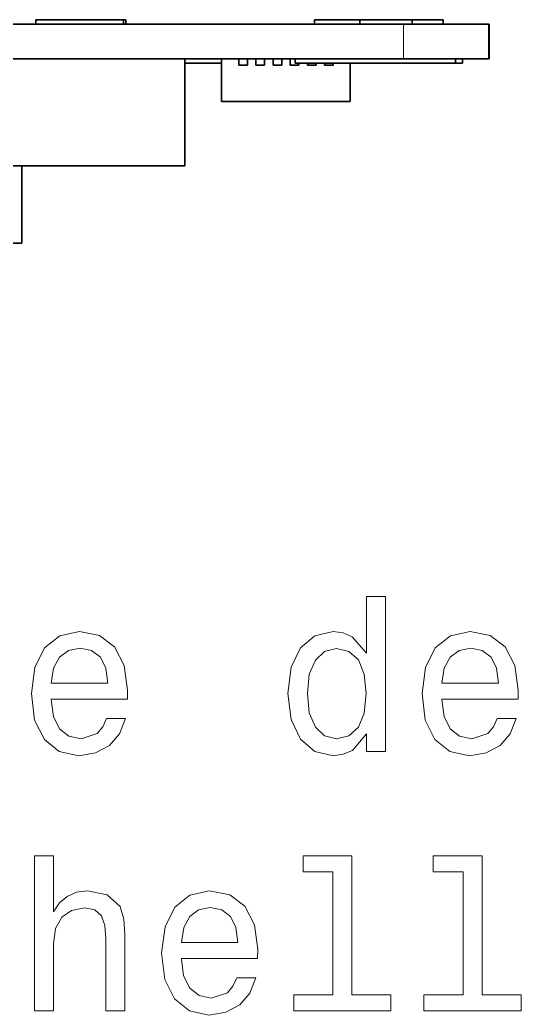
# Model space of a CAD drawing. Extents: x 537 to 786, y 346 to 499.
# Drawn here: x 600.7 to 612.39, y 345.85 to 369.05 of the extents above; entities that cross this region are included whole.
import ezdxf

# ---------------------------------------------------------------- set-up
doc = ezdxf.new("R2010")
doc.units = 0

msp = doc.modelspace()

# ---------------------------------------------------------------- linework, layer by layer
at = {"color": 7, "lineweight": 35, "ltscale": 0.31468}
for p, q in [((609.647, 368.951), (597.06, 368.951)), ((609.647, 368.951), (597.06, 368.951)), ((609.647, 368.146), (597.06, 368.146))]:
    msp.add_line(p, q, dxfattribs=at)
at = {"color": 7, "lineweight": 35, "ltscale": 0.05127}
msp.add_line((601.071, 369.051), (603.122, 369.051), dxfattribs=at)
at = {"color": 7, "lineweight": 35, "ltscale": 0.0025}
for p, q in [((601.071, 369.051), (601.071, 368.951)), ((603.122, 369.051), (603.122, 368.951)), ((603.172, 369.051), (603.172, 368.951)), ((607.573, 369.051), (607.573, 368.951)), ((608.628, 369.051), (608.628, 368.951)), ((609.845, 369.051), (609.845, 368.951)), ((610.57, 369.051), (610.57, 368.951)), ((607.122, 368.046), (607.122, 368.146)), ((610.86, 368.046), (610.86, 368.146)), ((611.026, 368.046), (611.026, 368.146))]:
    msp.add_line(p, q, dxfattribs=at)
at = {"color": 7, "lineweight": 35, "ltscale": 0.00125}
for p, q in [((603.122, 369.051), (603.172, 369.051)), ((607.207, 368.046), (607.207, 367.996)), ((607.207, 367.996), (607.207, 368.046)), ((607.407, 368.046), (607.407, 367.996)), ((607.407, 367.996), (607.407, 368.046)), ((607.607, 368.046), (607.607, 367.996)), ((607.607, 367.996), (607.607, 368.046)), ((607.807, 368.046), (607.807, 367.996)), ((607.807, 367.996), (607.807, 368.046)), ((608.007, 368.046), (608.007, 367.996)), ((608.007, 367.996), (608.007, 368.046))]:
    msp.add_line(p, q, dxfattribs=at)
at = {"color": 7, "lineweight": 35, "ltscale": 0.02639}
msp.add_line((607.573, 369.051), (608.628, 369.051), dxfattribs=at)
at = {"color": 7, "lineweight": 35, "ltscale": 0.03042}
msp.add_line((608.628, 369.051), (609.845, 369.051), dxfattribs=at)
at = {"color": 7, "lineweight": 35, "ltscale": 0.049811}
for p, q in [((609.647, 368.951), (611.639, 368.951)), ((609.647, 368.951), (611.639, 368.951)), ((609.647, 368.146), (611.639, 368.146))]:
    msp.add_line(p, q, dxfattribs=at)
at = {"color": 7, "lineweight": 13, "ltscale": 0.020125}
msp.add_line((609.647, 368.951), (609.647, 368.146), dxfattribs=at)
at = {"color": 7, "lineweight": 35, "ltscale": 0.018109}
msp.add_line((609.845, 369.051), (610.57, 369.051), dxfattribs=at)
at = {"color": 7, "lineweight": 35, "ltscale": 0.000189209}
for p, q in [((611.647, 368.951), (611.639, 368.951)), ((611.647, 368.951), (611.639, 368.951)), ((611.647, 368.146), (611.639, 368.146))]:
    msp.add_line(p, q, dxfattribs=at)
at = {"color": 7, "lineweight": 35, "ltscale": 0.020125}
for p, q in [((611.639, 368.951), (611.639, 368.146)), ((611.647, 368.951), (611.647, 368.146))]:
    msp.add_line(p, q, dxfattribs=at)
at = {"color": 7, "lineweight": 35, "ltscale": 0.4}
for p, q in [((588.547, 368.146), (604.547, 368.146)), ((604.547, 365.646), (588.547, 365.646))]:
    msp.add_line(p, q, dxfattribs=at)
at = {"color": 7, "lineweight": 35, "ltscale": 0.0625}
msp.add_line((604.547, 365.646), (604.547, 368.146), dxfattribs=at)
at = {"color": 7, "lineweight": 35, "ltscale": 0.0215}
for p, q in [((604.547, 368.146), (605.407, 368.146)), ((605.407, 368.046), (604.547, 368.046))]:
    msp.add_line(p, q, dxfattribs=at)
at = {"color": 7, "lineweight": 35, "ltscale": 0.00375}
for p, q in [((605.407, 368.146), (605.407, 367.996)), ((605.807, 368.146), (605.807, 367.996)), ((605.807, 367.996), (605.807, 368.146)), ((606.007, 368.146), (606.007, 367.996)), ((606.007, 367.996), (606.007, 368.146)), ((606.207, 368.146), (606.207, 367.996)), ((606.207, 367.996), (606.207, 368.146)), ((606.407, 368.146), (606.407, 367.996)), ((606.407, 367.996), (606.407, 368.146)), ((606.607, 368.146), (606.607, 367.996)), ((606.607, 367.996), (606.607, 368.146)), ((606.807, 368.146), (606.807, 367.996)), ((606.807, 367.996), (606.807, 368.146)), ((607.007, 368.146), (607.007, 367.996)), ((607.007, 367.996), (607.007, 368.146))]:
    msp.add_line(p, q, dxfattribs=at)
at = {"color": 7, "lineweight": 35, "ltscale": 0.009999}
msp.add_line((605.807, 368.146), (605.407, 368.146), dxfattribs=at)
at = {"color": 7, "lineweight": 35, "ltscale": 0.025}
msp.add_line((605.407, 367.146), (605.407, 368.146), dxfattribs=at)
at = {"color": 7, "lineweight": 35, "ltscale": 0.005}
for p, q in [((606.207, 368.146), (606.007, 368.146)), ((606.607, 368.146), (606.407, 368.146)), ((607.007, 368.146), (606.807, 368.146)), ((605.807, 367.996), (606.007, 367.996)), ((605.807, 367.996), (606.007, 367.996)), ((606.207, 367.996), (606.407, 367.996)), ((606.207, 367.996), (606.407, 367.996)), ((607.007, 367.996), (607.207, 367.996)), ((607.007, 367.996), (607.207, 367.996)), ((607.407, 367.996), (607.607, 367.996)), ((607.407, 367.996), (607.607, 367.996)), ((607.807, 367.996), (608.007, 367.996)), ((607.807, 367.996), (608.007, 367.996))]:
    msp.add_line(p, q, dxfattribs=at)
at = {"color": 7, "lineweight": 35, "ltscale": 0.093463}
for p, q in [((607.122, 368.146), (610.86, 368.146)), ((610.86, 368.046), (607.122, 368.046))]:
    msp.add_line(p, q, dxfattribs=at)
at = {"color": 7, "lineweight": 35, "ltscale": 0.0225}
msp.add_line((608.407, 367.146), (608.407, 368.046), dxfattribs=at)
at = {"color": 7, "lineweight": 35, "ltscale": 0.004132}
for p, q in [((610.86, 368.146), (611.026, 368.146)), ((611.026, 368.046), (610.86, 368.046))]:
    msp.add_line(p, q, dxfattribs=at)
at = {"color": 7, "lineweight": 35, "ltscale": 0.004999}
msp.add_line((606.607, 367.996), (606.807, 367.996), dxfattribs=at)
msp.add_line((606.607, 367.996), (606.807, 367.996), dxfattribs=at)
at = {"color": 7, "lineweight": 35, "ltscale": 0.075}
msp.add_line((608.407, 367.146), (605.407, 367.146), dxfattribs=at)
at = {"color": 7, "lineweight": 35, "ltscale": 0.045}
msp.add_line((600.747, 363.846), (600.747, 365.646), dxfattribs=at)
at = {"color": 7, "lineweight": 35, "ltscale": 0.279999}
msp.add_line((589.547, 363.846), (600.747, 363.846), dxfattribs=at)
at = {"color": 7, "lineweight": 13}
for points in [[(608.782, 352.408), (608.782, 351.99), (609.226, 351.99), (609.226, 355.611), (608.787, 355.611), (608.787, 354.284), (608.45, 354.668), (608.243, 354.758), (608.006, 354.794), (607.577, 354.693), (607.244, 354.41), (607.027, 353.957), (606.952, 353.346), (607.027, 352.736), (607.244, 352.277), (607.577, 351.99), (608.006, 351.894), (608.243, 351.929), (608.455, 352.02)], [(601.434, 353.215), (603.21, 353.215), (603.215, 353.422), (603.134, 354.002), (602.912, 354.436), (602.559, 354.698), (602.09, 354.794), (601.631, 354.693), (601.278, 354.41), (601.051, 353.952), (600.97, 353.346), (601.046, 352.726), (601.273, 352.272), (601.621, 351.99), (602.075, 351.894), (602.468, 351.959), (602.791, 352.131), (603.028, 352.403), (603.164, 352.766), (602.726, 352.766), (602.635, 352.565), (602.504, 352.413), (602.13, 352.292), (601.843, 352.348), (601.626, 352.524), (601.485, 352.812), (601.434, 353.2)], [(610.542, 353.215), (612.318, 353.215), (612.323, 353.422), (612.242, 354.002), (612.02, 354.436), (611.667, 354.698), (611.198, 354.794), (610.739, 354.693), (610.386, 354.41), (610.159, 353.952), (610.079, 353.346), (610.154, 352.726), (610.381, 352.272), (610.729, 351.99), (611.183, 351.894), (611.576, 351.959), (611.899, 352.131), (612.136, 352.403), (612.272, 352.766), (611.834, 352.766), (611.743, 352.565), (611.612, 352.413), (611.238, 352.292), (610.951, 352.348), (610.734, 352.524), (610.593, 352.812), (610.542, 353.2)], [(601.434, 353.588), (601.49, 353.936), (601.626, 354.194), (601.833, 354.35), (602.105, 354.405), (602.372, 354.35), (602.579, 354.194), (602.705, 353.936), (602.751, 353.588)], [(608.081, 354.395), (608.374, 354.325), (608.596, 354.128), (608.727, 353.8), (608.777, 353.346), (608.727, 352.887), (608.596, 352.56), (608.374, 352.358), (608.081, 352.292), (607.804, 352.358), (607.592, 352.56), (607.451, 352.892), (607.406, 353.346), (607.451, 353.795), (607.592, 354.123), (607.804, 354.325)], [(610.542, 353.588), (610.598, 353.936), (610.734, 354.194), (610.941, 354.35), (611.213, 354.405), (611.481, 354.35), (611.687, 354.194), (611.813, 353.936), (611.859, 353.588)], [(601.046, 345.943), (601.49, 345.943), (601.49, 347.506), (601.535, 347.864), (601.682, 348.127), (601.909, 348.288), (602.211, 348.348), (602.453, 348.298), (602.604, 348.162), (602.68, 347.935), (602.705, 347.632), (602.705, 345.943), (603.149, 345.943), (603.149, 347.723), (603.129, 348.081), (603.038, 348.379), (602.741, 348.651), (602.277, 348.747), (602.024, 348.712), (601.808, 348.616), (601.626, 348.464), (601.49, 348.258), (601.49, 349.564), (601.046, 349.564)], [(608.001, 349.191), (608.001, 346.316), (607.088, 346.316), (607.088, 345.943), (609.352, 345.943), (609.352, 346.316), (608.445, 346.316), (608.445, 349.564), (607.305, 349.564), (607.305, 349.191)], [(611.037, 349.191), (611.037, 346.316), (610.124, 346.316), (610.124, 345.943), (612.388, 345.943), (612.388, 346.316), (611.481, 346.316), (611.481, 349.564), (610.341, 349.564), (610.341, 349.191)], [(604.47, 347.168), (606.246, 347.168), (606.251, 347.375), (606.17, 347.955), (605.948, 348.389), (605.595, 348.651), (605.126, 348.747), (604.667, 348.646), (604.314, 348.364), (604.087, 347.905), (604.006, 347.299), (604.082, 346.679), (604.309, 346.225), (604.657, 345.943), (605.111, 345.847), (605.504, 345.913), (605.827, 346.084), (606.064, 346.356), (606.2, 346.719), (605.762, 346.719), (605.671, 346.518), (605.54, 346.366), (605.166, 346.245), (604.879, 346.301), (604.662, 346.477), (604.521, 346.765), (604.47, 347.153)], [(604.47, 347.542), (604.526, 347.89), (604.662, 348.147), (604.869, 348.303), (605.141, 348.359), (605.409, 348.303), (605.615, 348.147), (605.741, 347.89), (605.787, 347.542)]]:
    msp.add_lwpolyline(points, close=True, dxfattribs=at)

doc.saveas('drawing.dxf')
